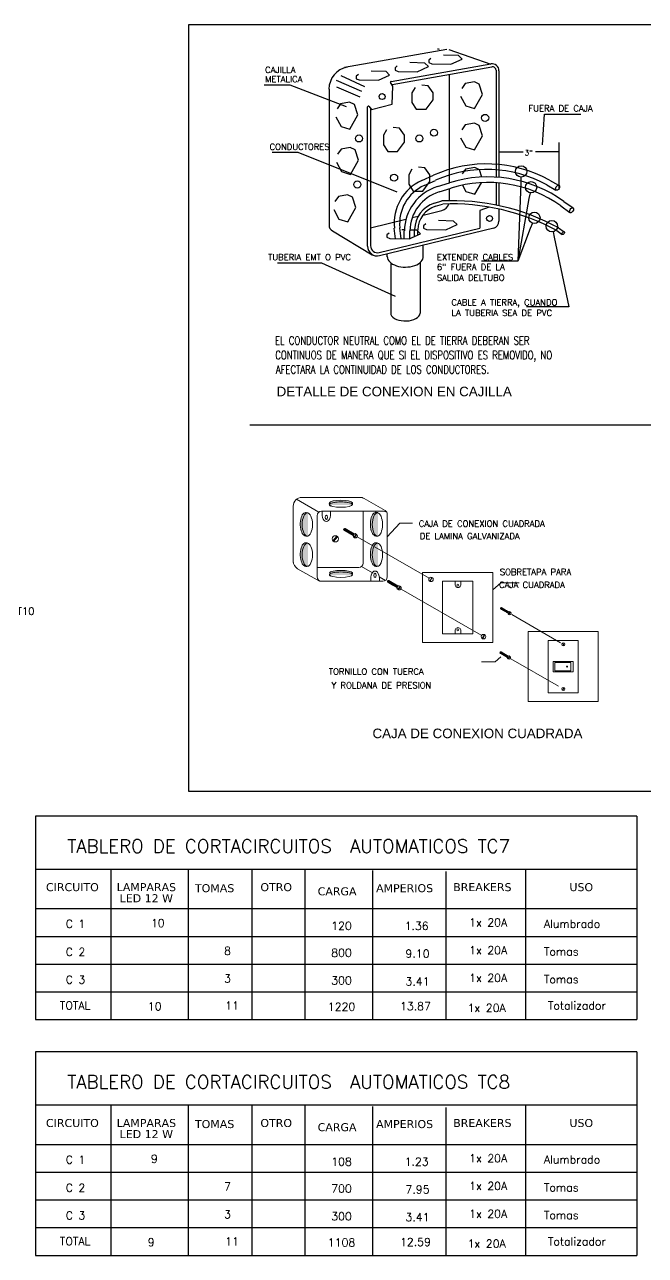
# Model space of a CAD drawing. Extents: x 876.5 to 905.5, y -346 to -323.9.
# Drawn here: x 886.99 to 893.53, y -346 to -333.03 of the extents above; entities that cross this region are included whole.
import ezdxf
from ezdxf.enums import TextEntityAlignment as Align

# ---------------------------------------------------------------- set-up
doc = ezdxf.new("R2010")
doc.units = 0
doc.header["$LTSCALE"] = 0.01
doc.linetypes.add('ACAD_ISO03W100', pattern=[30, 12, -18])
doc.linetypes.add('CONTINUA', pattern=[0])
doc.layers.get('0').update_dxf_attribs({"linetype": 'CONTINUOUS'})
doc.styles.add('ARIAL', font='arial.ttf')
doc.styles.add('ROMANS', font='romans.shx')
doc.styles.add('STYLE3', font='verdana.ttf', dxfattribs={"height": 0.15})
doc.styles.add('STYLE5', font='simplex.shx', dxfattribs={"height": 2.6})
doc.styles.add('STYLE6', font='simplex.shx', dxfattribs={"height": 0.15})

msp = doc.modelspace()

# ---------------------------------------------------------------- hatches: boundary and pattern name
at = {"linetype": 'Continuous', "lineweight": 9, "ltscale": 9}
h = msp.add_hatch(color=7, dxfattribs=at)
edge = h.paths.add_edge_path()
edge.add_ellipse((890.322, -338.071), major_axis=(-0.122, 0), ratio=0.231948, start_angle=-173.4486, end_angle=-6.5514)
edge.add_arc((890.222, -338.079), 0.024, 151.5356, 205.287)
edge.add_ellipse((890.322, -338.088), major_axis=(-0.122, 0), ratio=0.231948, start_angle=-183.235, end_angle=3.2111, ccw=False)
edge.add_arc((890.422, -338.079), 0.0241, 334.7027, 388.458)
h = msp.add_hatch(color=7, dxfattribs=at)
edge = h.paths.add_edge_path()
edge.add_ellipse((889.947, -338.295), major_axis=(0, 0.122), ratio=0.441755, start_angle=6.464, end_angle=163.8155)
edge.add_arc((889.959, -338.378), 0.0435, 231.6981, 286.7345)
edge.add_ellipse((889.968, -338.298), major_axis=(0, 0.122), ratio=0.441755, start_angle=-3.8769, end_angle=183.8769, ccw=False)
edge.add_arc((889.954, -338.212), 0.0399, 62.7788, 107.9228)
h = msp.add_hatch(color=7, dxfattribs=at)
edge = h.paths.add_edge_path()
edge.add_ellipse((890.686, -338.295), major_axis=(0, 0.122), ratio=0.441755, start_angle=6.464, end_angle=163.8155)
edge.add_arc((890.698, -338.378), 0.0435, 231.6981, 286.7345)
edge.add_ellipse((890.707, -338.298), major_axis=(0, 0.122), ratio=0.441755, start_angle=-3.8769, end_angle=183.8769, ccw=False)
edge.add_arc((890.692, -338.212), 0.0399, 62.7788, 107.9228)
h = msp.add_hatch(color=7, dxfattribs=at)
edge = h.paths.add_edge_path()
edge.add_ellipse((890.686, -338.295), major_axis=(0, 0.122), ratio=0.441755, start_angle=6.464, end_angle=163.8155)
edge.add_arc((890.698, -338.378), 0.0435, 231.6981, 286.7345)
edge.add_ellipse((890.707, -338.298), major_axis=(0, 0.122), ratio=0.441755, start_angle=-3.8769, end_angle=183.8769, ccw=False)
edge.add_arc((890.692, -338.212), 0.0399, 62.7788, 107.9228)
h = msp.add_hatch(color=7, dxfattribs=at)
edge = h.paths.add_edge_path()
edge.add_ellipse((889.968, -338.617), major_axis=(0, 0.122), ratio=0.441755, start_angle=-3.8769, end_angle=183.8769, ccw=False)
edge.add_arc((889.954, -338.531), 0.0399, 62.7788, 107.9228)
edge.add_ellipse((889.947, -338.614), major_axis=(0, 0.122), ratio=0.441755, start_angle=6.464, end_angle=163.8155)
edge.add_arc((889.959, -338.697), 0.0435, 231.6981, 286.7345)
h = msp.add_hatch(color=7, dxfattribs=at)
edge = h.paths.add_edge_path()
edge.add_ellipse((889.947, -338.614), major_axis=(0, 0.122), ratio=0.441755, start_angle=6.464, end_angle=163.8155)
edge.add_arc((889.959, -338.697), 0.0435, 231.6981, 286.7345)
edge.add_ellipse((889.968, -338.617), major_axis=(0, 0.122), ratio=0.441755, start_angle=-3.8769, end_angle=183.8769, ccw=False)
edge.add_arc((889.954, -338.531), 0.0399, 62.7788, 107.9228)
h = msp.add_hatch(color=7, dxfattribs=at)
edge = h.paths.add_edge_path()
edge.add_ellipse((890.707, -338.617), major_axis=(0, 0.122), ratio=0.441755, start_angle=-3.8769, end_angle=183.8769, ccw=False)
edge.add_arc((890.692, -338.531), 0.0399, 62.7788, 107.9228)
edge.add_ellipse((890.686, -338.614), major_axis=(0, 0.122), ratio=0.441755, start_angle=6.464, end_angle=163.8155)
edge.add_arc((890.698, -338.697), 0.0435, 231.6981, 286.7345)
h = msp.add_hatch(color=7, dxfattribs=at)
edge = h.paths.add_edge_path()
edge.add_ellipse((890.686, -338.614), major_axis=(0, 0.122), ratio=0.441755, start_angle=6.464, end_angle=163.8155)
edge.add_arc((890.698, -338.697), 0.0435, 231.6981, 286.7345)
edge.add_ellipse((890.707, -338.617), major_axis=(0, 0.122), ratio=0.441755, start_angle=-3.8769, end_angle=183.8769, ccw=False)
edge.add_arc((890.692, -338.531), 0.0399, 62.7788, 107.9228)
h = msp.add_hatch(color=7, dxfattribs=at)
edge = h.paths.add_edge_path()
edge.add_ellipse((890.322, -338.81), major_axis=(-0.122, 0), ratio=0.231948, start_angle=-173.4486, end_angle=-6.5514)
edge.add_arc((890.222, -338.818), 0.024, 151.5356, 205.287)
edge.add_ellipse((890.322, -338.827), major_axis=(-0.122, 0), ratio=0.231948, start_angle=-183.235, end_angle=3.2111, ccw=False)
edge.add_arc((890.422, -338.818), 0.0241, 334.7027, 388.458)
msp.add_hatch(color=7, dxfattribs=at).paths.add_polyline_path([(892.712, -339.796, 1), (892.702, -339.796, 1)])

# ---------------------------------------------------------------- linework, layer by layer
at = {"color": 7}
for p, q in [((888.719, -333.027), (898.9, -333.027)), ((888.719, -341.113), (888.719, -333.027)), ((888.719, -333.027), (898.9, -333.027)), ((888.719, -341.113), (888.719, -333.027)), ((890.359, -333.477), (891.44, -333.287)), ((891.272, -333.384), (891.248, -333.403)), ((891.562, -333.353), (891.405, -333.349)), ((891.459, -333.288), (891.904, -333.443)), ((891.481, -333.445), (891.6, -333.39)), ((891.6, -333.39), (891.562, -333.353)), ((890.798, -333.522), (890.642, -333.518)), ((890.836, -333.559), (890.798, -333.522)), ((890.851, -333.626), (891.904, -333.441)), ((890.861, -333.658), (891.915, -333.473)), ((890.917, -333.463), (890.893, -333.482)), ((890.893, -333.482), (890.893, -333.508)), ((890.893, -333.508), (890.925, -333.522)), ((890.925, -333.522), (891.126, -333.524)), ((891.206, -333.432), (891.05, -333.428)), ((891.126, -333.524), (891.245, -333.469)), ((891.245, -333.469), (891.206, -333.432)), ((891.248, -333.403), (891.248, -333.428)), ((891.248, -333.428), (891.28, -333.442)), ((891.28, -333.442), (891.481, -333.445)), ((891.958, -333.509), (891.958, -334.636)), ((891.989, -333.513), (891.989, -334.638)), ((890.271, -333.613), (890.538, -333.729)), ((890.321, -333.564), (890.57, -333.679)), ((890.508, -333.552), (890.484, -333.572)), ((890.484, -333.572), (890.484, -333.597)), ((890.484, -333.597), (890.516, -333.611)), ((890.516, -333.611), (890.717, -333.614)), ((890.717, -333.614), (890.836, -333.559)), ((890.871, -333.676), (890.846, -333.637)), ((891.464, -333.552), (891.464, -334.696)), ((891.633, -333.647), (891.596, -333.699)), ((891.729, -333.629), (891.633, -333.647)), ((891.781, -333.654), (891.729, -333.629)), ((889.788, -333.665), (889.514, -333.665)), ((890.381, -333.894), (889.788, -333.665)), ((890.197, -333.707), (890.197, -335.14)), ((890.275, -333.683), (890.521, -333.788)), ((890.861, -333.865), (890.871, -333.676)), ((891.104, -333.69), (891.071, -333.747)), ((891.071, -333.747), (891.071, -333.847)), ((891.241, -333.673), (891.174, -333.667)), ((891.294, -333.747), (891.241, -333.673)), ((891.294, -333.82), (891.294, -333.747)), ((891.732, -333.913), (891.816, -333.763)), ((891.816, -333.763), (891.781, -333.654)), ((890.319, -333.864), (890.281, -333.915)), ((890.414, -333.846), (890.319, -333.864)), ((890.466, -333.871), (890.414, -333.846)), ((890.501, -333.98), (890.466, -333.871)), ((890.604, -335.364), (890.604, -333.893)), ((890.617, -333.888), (890.643, -333.921)), ((890.635, -333.911), (890.635, -335.359)), ((890.643, -333.921), (890.861, -333.865)), ((891.071, -333.847), (891.117, -333.92)), ((891.221, -333.92), (891.294, -333.82)), ((891.584, -333.783), (891.638, -333.884)), ((891.638, -333.884), (891.732, -333.913)), ((890.269, -334), (890.323, -334.1)), ((890.417, -334.129), (890.501, -333.98)), ((891.117, -333.92), (891.221, -333.92)), ((892.449, -334.293), (892.469, -333.971)), ((892.469, -333.971), (892.852, -333.971)), ((890.323, -334.1), (890.417, -334.129)), ((890.804, -334.137), (890.77, -334.193)), ((890.94, -334.12), (890.874, -334.113)), ((890.994, -334.193), (890.94, -334.12)), ((891.633, -334.084), (891.596, -334.135)), ((891.729, -334.066), (891.633, -334.084)), ((891.781, -334.091), (891.729, -334.066)), ((891.816, -334.2), (891.781, -334.091)), ((890.77, -334.193), (890.77, -334.293)), ((890.77, -334.293), (890.817, -334.366)), ((890.92, -334.366), (890.994, -334.266)), ((890.994, -334.266), (890.994, -334.193)), ((891.584, -334.22), (891.638, -334.32)), ((891.732, -334.349), (891.816, -334.2)), ((892.625, -334.748), (892.625, -334.271)), ((889.873, -334.376), (889.598, -334.376)), ((890.915, -334.793), (889.873, -334.376)), ((890.325, -334.341), (890.287, -334.392)), ((890.421, -334.323), (890.325, -334.341)), ((890.472, -334.348), (890.421, -334.323)), ((890.508, -334.457), (890.472, -334.348)), ((890.817, -334.366), (890.92, -334.366)), ((891.638, -334.32), (891.732, -334.349)), ((891.993, -334.368), (892.124, -334.368)), ((892.124, -334.368), (892.244, -334.368)), ((892.494, -334.368), (892.373, -334.368)), ((892.625, -334.368), (892.494, -334.368)), ((890.276, -334.477), (890.33, -334.577)), ((890.423, -334.606), (890.508, -334.457)), ((891.071, -334.553), (891.037, -334.61)), ((891.207, -334.536), (891.141, -334.53)), ((891.261, -334.61), (891.207, -334.536)), ((891.637, -334.55), (891.599, -334.602)), ((891.733, -334.533), (891.637, -334.55)), ((891.784, -334.557), (891.733, -334.533)), ((891.809, -334.635), (891.784, -334.557)), ((890.33, -334.577), (890.423, -334.606)), ((891.037, -334.61), (891.037, -334.71)), ((891.176, -334.67), (891.297, -334.616)), ((891.187, -334.783), (891.261, -334.683)), ((891.2, -334.723), (891.321, -334.669)), ((891.261, -334.683), (891.261, -334.61)), ((892.52, -334.666), (892.618, -334.72)), ((891.037, -334.71), (891.084, -334.783)), ((891.084, -334.783), (891.187, -334.783)), ((891.339, -334.735), (891.466, -334.695)), ((891.357, -334.79), (891.483, -334.751)), ((891.464, -334.757), (891.464, -334.887)), ((891.605, -334.719), (891.641, -334.787)), ((891.641, -334.787), (891.735, -334.816)), ((891.735, -334.816), (891.804, -334.694)), ((891.958, -334.695), (891.958, -334.927)), ((891.989, -334.697), (891.989, -334.936)), ((892.218, -334.695), (892.186, -335.522)), ((892.492, -334.717), (892.59, -334.771)), ((892.595, -334.774), (892.595, -334.774)), ((890.296, -334.84), (890.258, -334.892)), ((890.392, -334.822), (890.296, -334.84)), ((890.443, -334.847), (890.392, -334.822)), ((890.479, -334.956), (890.443, -334.847)), ((891.309, -334.909), (891.385, -334.885)), ((891.319, -334.943), (891.395, -334.919)), ((891.958, -334.927), (891.953, -334.929)), ((892.305, -334.86), (892.186, -335.522)), ((892.64, -334.939), (892.736, -335.008)), ((892.674, -334.892), (892.77, -334.96)), ((890.247, -334.976), (890.301, -335.077)), ((890.301, -335.077), (890.394, -335.106)), ((890.394, -335.106), (890.479, -334.956)), ((890.635, -335.169), (891.008, -335.078)), ((891.074, -335.062), (891.138, -335.047)), ((891.188, -335.035), (891.386, -334.987)), ((891.887, -334.952), (891.786, -334.987)), ((891.786, -334.987), (891.786, -335.173)), ((891.989, -334.972), (891.989, -335.101)), ((890.232, -335.202), (890.652, -335.455)), ((890.725, -335.429), (891.786, -335.173)), ((890.73, -335.463), (891.934, -335.171)), ((890.897, -335.285), (890.885, -335.175)), ((890.956, -335.286), (890.943, -335.169)), ((890.991, -335.191), (890.965, -335.191)), ((890.989, -335.288), (890.99, -335.201)), ((891.048, -335.289), (891.049, -335.202)), ((891.121, -335.195), (891.049, -335.193)), ((891.098, -335.26), (891.099, -335.189)), ((891.16, -335.232), (891.121, -335.195)), ((891.134, -335.242), (891.134, -335.19)), ((891.219, -335.129), (891.194, -335.148)), ((891.194, -335.148), (891.194, -335.174)), ((891.194, -335.174), (891.226, -335.188)), ((891.226, -335.188), (891.427, -335.19)), ((891.508, -335.098), (891.352, -335.094)), ((891.427, -335.19), (891.547, -335.135)), ((891.547, -335.135), (891.508, -335.098)), ((892.319, -335.177), (892.186, -335.522)), ((892.598, -335.198), (892.655, -335.239)), ((892.618, -335.169), (892.676, -335.211)), ((890.832, -335.225), (890.807, -335.245)), ((890.807, -335.245), (890.807, -335.27)), ((890.807, -335.27), (890.839, -335.284)), ((890.839, -335.284), (891.041, -335.287)), ((891.041, -335.287), (891.16, -335.232)), ((892.571, -335.27), (892.727, -336.004)), ((890.811, -335.474), (890.811, -335.443)), ((891.19, -335.478), (891.19, -335.351)), ((890.12, -335.542), (889.654, -335.542)), ((890.898, -335.895), (890.12, -335.542)), ((890.847, -335.538), (890.847, -336.083)), ((891.158, -335.535), (891.158, -336.07)), ((892.186, -335.522), (891.803, -335.522)), ((892.186, -335.522), (891.803, -335.522)), ((892.186, -335.522), (891.803, -335.522)), ((892.727, -336.004), (892.278, -336.004)), ((898.9, -337.252), (889.36, -337.252)), ((898.9, -341.113), (888.719, -341.113)), ((898.9, -341.113), (888.719, -341.113)), ((898.9, -341.113), (889.36, -341.113)), ((887.1, -341.374), (887.1, -343.518)), ((893.442, -341.374), (887.1, -341.374)), ((893.442, -341.374), (893.442, -343.518)), ((893.442, -341.936), (887.1, -341.936)), ((887.901, -343.518), (887.901, -341.936)), ((887.901, -343.518), (887.901, -341.936)), ((888.715, -343.518), (888.715, -341.936)), ((888.715, -343.518), (888.715, -341.936)), ((889.386, -343.518), (889.386, -341.936)), ((889.386, -343.518), (889.386, -341.936)), ((889.945, -343.518), (889.945, -341.936)), ((889.945, -343.518), (889.945, -341.936)), ((890.657, -343.518), (890.657, -341.947)), ((890.657, -343.518), (890.657, -341.947)), ((891.432, -343.518), (891.432, -341.958)), ((891.432, -343.518), (891.432, -341.958)), ((892.272, -343.518), (892.272, -341.936)), ((892.272, -343.518), (892.272, -341.936)), ((887.1, -342.348), (893.442, -342.348)), ((887.1, -342.641), (893.442, -342.641)), ((887.1, -342.933), (893.442, -342.933)), ((887.1, -343.226), (893.442, -343.226)), ((887.1, -343.518), (893.442, -343.518)), ((887.1, -343.86), (887.1, -346.005)), ((893.442, -343.86), (887.1, -343.86)), ((893.442, -343.86), (893.442, -346.005)), ((893.442, -344.422), (887.1, -344.422)), ((887.901, -346.005), (887.901, -344.422)), ((887.901, -346.005), (887.901, -344.422)), ((888.715, -346.005), (888.715, -344.422)), ((888.715, -346.005), (888.715, -344.422)), ((889.386, -346.005), (889.386, -344.422)), ((889.386, -346.005), (889.386, -344.422)), ((889.945, -346.005), (889.945, -344.422)), ((889.945, -346.005), (889.945, -344.422)), ((892.272, -346.005), (892.272, -344.422)), ((892.272, -346.005), (892.272, -344.422)), ((890.657, -346.005), (890.657, -344.433)), ((890.657, -346.005), (890.657, -344.433)), ((891.432, -346.005), (891.432, -344.445)), ((891.432, -346.005), (891.432, -344.445)), ((887.1, -344.835), (893.442, -344.835)), ((887.1, -345.127), (893.442, -345.127)), ((887.1, -345.42), (893.442, -345.42)), ((887.1, -345.712), (893.442, -345.712)), ((887.1, -346.005), (893.442, -346.005))]:
    msp.add_line(p, q, dxfattribs=at)
at = {"color": 7, "lineweight": -2}
for p, q in [((892.221, -334.635), (892.218, -334.695)), ((892.316, -334.801), (892.305, -334.86)), ((892.341, -335.121), (892.319, -335.177)), ((892.559, -335.211), (892.571, -335.27))]:
    msp.add_line(p, q, dxfattribs=at)
at = {"color": 7, "linetype": 'Continuous', "lineweight": 9, "ltscale": 9}
for p, q in [((890.09, -338.169), (889.853, -338.032)), ((890.557, -338.159), (890.557, -338.705)), ((890.945, -338.284), (890.811, -338.429)), ((891.077, -338.284), (890.945, -338.284)), ((890.28, -338.421), (890.237, -338.469)), ((890.287, -338.428), (890.243, -338.476)), ((890.45, -338.414), (890.356, -338.359)), ((890.462, -338.396), (890.366, -338.341)), ((890.487, -338.399), (890.46, -338.433)), ((890.491, -338.402), (890.464, -338.436)), ((890.495, -338.427), (891.253, -338.865)), ((890.511, -338.751), (890.072, -338.751)), ((890.654, -338.807), (890.539, -338.741)), ((890.793, -338.887), (890.727, -338.849)), ((890.912, -338.963), (890.817, -338.908)), ((890.923, -338.946), (890.827, -338.89)), ((890.948, -338.949), (890.922, -338.982)), ((890.952, -338.952), (890.925, -338.985)), ((890.933, -338.965), (891.801, -339.466)), ((891.258, -338.897), (891.28, -338.856)), ((891.262, -338.899), (891.285, -338.858)), ((891.395, -338.897), (891.712, -338.897)), ((891.395, -339.45), (891.395, -338.897)), ((891.395, -338.897), (891.395, -338.897)), ((891.526, -338.93), (891.526, -338.897)), ((891.587, -338.93), (891.587, -338.897)), ((891.712, -338.897), (891.712, -339.45)), ((892.008, -338.913), (891.923, -338.987)), ((892.201, -338.913), (892.008, -338.913)), ((892.081, -339.231), (892.009, -339.189)), ((892.09, -339.217), (892.017, -339.175)), ((892.109, -339.22), (892.089, -339.245)), ((892.112, -339.222), (892.092, -339.248)), ((892.123, -339.248), (892.639, -339.546)), ((891.712, -339.45), (891.395, -339.45)), ((891.526, -339.417), (891.526, -339.45)), ((891.587, -339.417), (891.587, -339.45)), ((891.835, -339.458), (891.813, -339.499)), ((891.84, -339.46), (891.817, -339.501)), ((892.506, -339.52), (892.823, -339.52)), ((892.506, -340.073), (892.506, -339.52)), ((892.506, -339.52), (892.506, -339.52)), ((892.674, -339.576), (892.658, -339.548)), ((892.677, -339.574), (892.661, -339.546)), ((892.823, -339.52), (892.823, -340.073)), ((891.95, -339.745), (891.806, -339.745)), ((892.009, -339.693), (891.95, -339.745)), ((892.076, -339.698), (892.003, -339.656)), ((892.085, -339.685), (892.011, -339.642)), ((892.104, -339.687), (892.083, -339.713)), ((892.107, -339.69), (892.086, -339.715)), ((892.113, -339.714), (892.615, -340.003)), ((892.559, -339.742), (892.77, -339.742)), ((892.559, -339.851), (892.559, -339.742)), ((892.577, -339.753), (892.745, -339.753)), ((892.577, -339.84), (892.577, -339.753)), ((892.745, -339.753), (892.745, -339.84)), ((892.77, -339.742), (892.77, -339.851)), ((892.77, -339.851), (892.559, -339.851)), ((892.745, -339.84), (892.577, -339.84)), ((892.823, -340.073), (892.506, -340.073)), ((892.674, -340.016), (892.658, -340.045)), ((892.677, -340.018), (892.661, -340.047))]:
    msp.add_line(p, q, dxfattribs=at)
at = {"color": 7, "linetype": 'CONTINUA', "lineweight": 20}
for p, q in [((890.532, -338.012), (889.911, -338.012)), ((890.788, -338.152), (890.567, -338.025)), ((889.818, -338.104), (889.818, -338.697)), ((890.765, -338.159), (890.118, -338.159)), ((890.124, -338.194), (890.124, -338.159)), ((890.214, -338.194), (890.214, -338.159)), ((890.811, -338.192), (890.811, -338.851)), ((890.072, -338.205), (890.072, -338.851)), ((890.095, -338.897), (889.865, -338.764)), ((891.184, -338.804), (891.184, -339.543)), ((891.923, -338.804), (891.184, -338.804)), ((891.923, -338.804), (891.923, -339.543)), ((890.765, -338.897), (890.095, -338.897)), ((890.638, -338.862), (890.638, -338.897)), ((890.728, -338.862), (890.728, -338.897)), ((893.034, -339.427), (892.295, -339.427)), ((892.295, -339.427), (892.295, -340.166)), ((893.034, -339.427), (893.034, -340.166)), ((891.923, -339.543), (891.184, -339.543)), ((893.034, -340.166), (892.295, -340.166))]:
    msp.add_line(p, q, dxfattribs=at)
at = {"color": 7}
for centre, radius in [((890.756, -333.786), 0.0311), ((891.843, -334.011), 0.0374), ((891.303, -334.167), 0.0374), ((890.513, -334.227), 0.0374), ((891.149, -334.227), 0.0374), ((890.495, -334.713), 0.0374), ((890.883, -334.641), 0.0374), ((891.89, -335.071), 0.0311)]:
    msp.add_circle(centre, radius, dxfattribs=at)
at = {"color": 7, "lineweight": -2}
for centre in [(892.223, -334.575), (892.327, -334.742), (892.362, -335.065), (892.546, -335.153)]:
    msp.add_circle(centre, 0.06, dxfattribs=at)
at = {"color": 7, "linetype": 'Continuous', "lineweight": 9, "ltscale": 9}
for centre, radius in [((890.263, -338.449), 0.0329), ((890.475, -338.418), 0.0215), ((890.937, -338.967), 0.0215), ((891.272, -338.877), 0.0237), ((891.556, -338.938), 0.0102), ((892.101, -339.234), 0.0166), ((891.556, -339.409), 0.0102), ((891.826, -339.48), 0.0237), ((892.667, -339.561), 0.0166), ((892.095, -339.701), 0.0166), ((892.707, -339.796), 0.00494), ((892.667, -340.032), 0.0166)]:
    msp.add_circle(centre, radius, dxfattribs=at)
at = {"color": 7}
for centre, radius, start, end in [((891.348, -333.323), 0.0365, 70.8931, 99.9576), ((890.43, -333.707), 0.234, 99.9576, 180), ((891.916, -333.513), 0.073, 0, 99.9576), ((891.921, -333.509), 0.0365, 0, 99.9576), ((890.853, -333.633), 0.0073, 99.9576, 212.4877), ((890.611, -333.893), 0.0073, 38.6777, 180), ((891.858, -335.868), 1.372, 61.1369, 114.1304), ((891.858, -335.868), 1.314, 61.1369, 114.1304), ((891.379, -335.123), 0.496, 114.1304, 186.0284), ((891.873, -336.005), 1.372, 54.2776, 107.2711), ((891.379, -335.123), 0.438, 114.1304, 186.0284), ((891.487, -335.209), 0.496, 107.2711, 179.1691), ((891.487, -335.209), 0.438, 107.2711, 179.1691), ((891.873, -336.005), 1.314, 54.2776, 107.2711), ((891.397, -335.193), 0.298, 107.2711, 179.1691), ((891.397, -335.193), 0.263, 107.2711, 179.1691), ((891.492, -337.244), 2.36, 61.4849, 92.5959), ((891.362, -334.887), 0.102, 283.6078, 342.9874), ((891.486, -337.261), 2.344, 61.6729, 92.2191), ((890.27, -335.14), 0.073, 180, 238.9189), ((891.916, -335.101), 0.073, 283.6078, 0), ((890.706, -335.364), 0.102, 180, 283.6078), ((890.708, -335.359), 0.073, 180, 283.6078), ((890.692, -338.212), 0.0399, 62.7788, 107.9228)]:
    msp.add_arc(centre, radius, start, end, dxfattribs=at)
at = {"color": 7, "linetype": 'CONTINUA', "lineweight": 20}
for centre, radius, start, end in [((889.911, -338.104), 0.0923, 90, 180), ((890.521, -338.104), 0.0923, 60, 90), ((890.118, -338.205), 0.0462, 90, 180), ((890.772, -338.213), 0.0549, 53.9739, 98.0657), ((890.765, -338.192), 0.0462, 0, 60), ((889.911, -338.684), 0.0923, 180, 240), ((890.118, -338.851), 0.0462, 180, 270), ((890.765, -338.851), 0.0462, 270, 0)]:
    msp.add_arc(centre, radius, start, end, dxfattribs=at)
at = {"color": 7, "linetype": 'Continuous', "lineweight": 9, "ltscale": 9}
for centre, radius, start, end in [((889.954, -338.212), 0.0399, 62.7788, 107.9228), ((890.222, -338.08), 0.024, 151.5356, 263.396), ((890.422, -338.08), 0.0241, 320.6591, 28.458), ((889.959, -338.378), 0.0435, 231.6981, 286.7345), ((890.361, -338.35), 0.0104, 60, 240), ((890.364, -338.352), 0.0104, 60, 240), ((890.368, -338.354), 0.0104, 60, 240), ((890.372, -338.356), 0.0104, 60, 240), ((890.375, -338.358), 0.0104, 60, 240), ((890.379, -338.36), 0.0104, 60, 240), ((890.383, -338.363), 0.0104, 60, 240), ((890.386, -338.365), 0.0104, 60, 240), ((890.39, -338.367), 0.0104, 60, 240), ((890.394, -338.369), 0.0104, 60, 240), ((890.398, -338.371), 0.0104, 60, 240), ((890.401, -338.373), 0.0104, 60, 240), ((890.405, -338.376), 0.0104, 60, 240), ((890.409, -338.378), 0.0104, 60, 240), ((890.413, -338.38), 0.0104, 60, 240), ((890.416, -338.382), 0.0104, 60, 240), ((890.42, -338.384), 0.0104, 60, 240), ((890.424, -338.386), 0.0104, 60, 240), ((890.428, -338.389), 0.0104, 60, 240), ((890.431, -338.391), 0.0104, 60, 240), ((890.434, -338.392), 0.0104, 60, 240), ((890.438, -338.394), 0.0104, 60, 240), ((890.442, -338.397), 0.0104, 60, 240), ((890.445, -338.399), 0.0104, 60, 240), ((890.449, -338.401), 0.0104, 60, 240), ((890.452, -338.403), 0.0104, 60, 240), ((890.456, -338.405), 0.0104, 60, 240), ((890.46, -338.407), 0.0104, 81.8957, 208.1116), ((890.472, -338.416), 0.0215, 54.5861, 245.4139), ((890.698, -338.378), 0.0435, 231.6981, 286.7345), ((889.954, -338.531), 0.0399, 62.7788, 107.9228), ((890.692, -338.531), 0.0399, 62.7788, 107.9228), ((890.511, -338.705), 0.0462, 270, 0), ((889.959, -338.697), 0.0435, 231.6981, 286.7345), ((890.422, -338.818), 0.0241, 320.6591, 28.458), ((890.698, -338.697), 0.0435, 231.6981, 286.7345), ((890.822, -338.899), 0.0104, 60, 240), ((890.826, -338.901), 0.0104, 60, 240), ((890.83, -338.903), 0.0104, 60, 240), ((890.833, -338.906), 0.0104, 60, 240), ((890.837, -338.908), 0.0104, 60, 240), ((890.84, -338.91), 0.0104, 60, 240), ((890.844, -338.912), 0.0104, 60, 240), ((890.848, -338.914), 0.0104, 60, 240), ((890.852, -338.916), 0.0104, 60, 240), ((890.856, -338.918), 0.0104, 60, 240), ((890.859, -338.921), 0.0104, 60, 240), ((890.863, -338.923), 0.0104, 60, 240), ((890.867, -338.925), 0.0104, 60, 240), ((890.87, -338.927), 0.0104, 60, 240), ((890.874, -338.929), 0.0104, 60, 240), ((890.878, -338.931), 0.0104, 60, 240), ((890.882, -338.933), 0.0104, 60, 240), ((890.885, -338.936), 0.0104, 60, 240), ((890.889, -338.938), 0.0104, 60, 240), ((890.893, -338.94), 0.0104, 60, 240), ((890.896, -338.942), 0.0104, 60, 240), ((890.899, -338.944), 0.0104, 60, 240), ((890.903, -338.946), 0.0104, 60, 240), ((890.907, -338.948), 0.0104, 60, 240), ((890.91, -338.95), 0.0104, 60, 240), ((890.914, -338.952), 0.0104, 60, 240), ((890.918, -338.954), 0.0104, 60, 240), ((890.921, -338.956), 0.0104, 81.8957, 208.1116), ((890.933, -338.965), 0.0215, 54.5861, 245.4139), ((891.556, -338.931), 0.0306, 179.0866, 0.9134), ((892.013, -339.182), 0.00798, 60, 240), ((892.015, -339.183), 0.00798, 60, 240), ((892.018, -339.185), 0.00798, 60, 240), ((892.021, -339.187), 0.00798, 60, 240), ((892.024, -339.188), 0.00798, 60, 240), ((892.026, -339.19), 0.00798, 60, 240), ((892.029, -339.191), 0.00798, 60, 240), ((892.032, -339.193), 0.00798, 60, 240), ((892.035, -339.195), 0.00798, 60, 240), ((892.038, -339.197), 0.00798, 60, 240), ((892.041, -339.198), 0.00798, 60, 240), ((892.044, -339.2), 0.00798, 60, 240), ((892.047, -339.202), 0.00798, 60, 240), ((892.05, -339.203), 0.00798, 60, 240), ((892.052, -339.205), 0.00798, 60, 240), ((892.055, -339.206), 0.00798, 60, 240), ((892.058, -339.208), 0.00798, 60, 240), ((892.061, -339.21), 0.00798, 60, 240), ((892.064, -339.211), 0.00798, 60, 240), ((892.067, -339.213), 0.00798, 60, 240), ((892.069, -339.214), 0.00798, 60, 240), ((892.072, -339.216), 0.00798, 60, 240), ((892.075, -339.218), 0.00798, 60, 240), ((892.077, -339.219), 0.00798, 60, 240), ((892.08, -339.221), 0.00798, 60, 240), ((892.083, -339.222), 0.00798, 60, 240), ((892.086, -339.224), 0.00798, 60, 240), ((892.098, -339.232), 0.0166, 54.5861, 245.4139), ((892.089, -339.226), 0.00798, 81.8957, 208.1116), ((891.556, -339.416), 0.0306, 359.0866, 180.9134), ((892.007, -339.649), 0.00798, 60, 240), ((892.01, -339.651), 0.00798, 60, 240), ((892.013, -339.653), 0.00798, 60, 240), ((892.015, -339.654), 0.00798, 60, 240), ((892.018, -339.656), 0.00798, 60, 240), ((892.021, -339.657), 0.00798, 60, 240), ((892.024, -339.659), 0.00798, 60, 240), ((892.027, -339.661), 0.00798, 60, 240), ((892.03, -339.663), 0.00798, 60, 240), ((892.033, -339.664), 0.00798, 60, 240), ((892.036, -339.666), 0.00798, 60, 240), ((892.038, -339.667), 0.00798, 60, 240), ((892.041, -339.669), 0.00798, 60, 240), ((892.044, -339.671), 0.00798, 60, 240), ((892.047, -339.672), 0.00798, 60, 240), ((892.05, -339.674), 0.00798, 60, 240), ((892.053, -339.676), 0.00798, 60, 240), ((892.055, -339.677), 0.00798, 60, 240), ((892.058, -339.679), 0.00798, 60, 240), ((892.061, -339.681), 0.00798, 60, 240), ((892.063, -339.682), 0.00798, 60, 240), ((892.066, -339.684), 0.00798, 60, 240), ((892.069, -339.685), 0.00798, 60, 240), ((892.072, -339.687), 0.00798, 60, 240), ((892.075, -339.688), 0.00798, 60, 240), ((892.077, -339.69), 0.00798, 60, 240), ((892.08, -339.692), 0.00798, 60, 240), ((892.083, -339.693), 0.00798, 81.8957, 208.1116), ((892.092, -339.7), 0.0166, 54.5861, 245.4139)]:
    msp.add_arc(centre, radius, start, end, dxfattribs=at)
at = {"color": 7}
for centre, major_axis in [((892.607, -334.747), (-0.0148, -0.0257)), ((892.754, -334.985), (-0.0148, -0.0257)), ((892.666, -335.225), (-0.0089, -0.0154))]:
    msp.add_ellipse(centre, major_axis=major_axis, ratio=0.57735, dxfattribs=at)
for centre, major_axis, start_param, end_param in [((891.001, -335.474), (-0.19, 0), -0.003852, 3.183315), ((891.001, -336.061), (-0.158, 0), 6.525722, 9.329113)]:
    msp.add_ellipse(centre, major_axis=major_axis, ratio=0.57735, start_param=start_param, end_param=end_param, dxfattribs=at)
at = {"color": 7, "linetype": 'Continuous', "lineweight": 9, "ltscale": 9, "extrusion": (0, 0, -1)}
for centre, major_axis, ratio, start_param, end_param in [((890.322, -338.088), (-0.122, 0), 0.231948, 5.713872, 9.659716), ((890.686, -338.295), (0, 0.122), 0.441755, 3.424066, 6.170367), ((890.686, -338.614), (0, 0.122), 0.441755, 3.424066, 6.170367), ((890.322, -338.827), (-0.122, 0), 0.231948, 5.713872, 9.659716), ((890.322, -338.81), (-0.122, 0), 0.231948, 6.397529, 9.310434)]:
    msp.add_ellipse(centre, major_axis=major_axis, ratio=ratio, start_param=start_param, end_param=end_param, dxfattribs=at)
at = {"color": 7, "linetype": 'CONTINUA', "lineweight": 20, "extrusion": (0, 0, -1)}
for centre, major_axis, ratio in [((890.322, -338.088), (-0.122, 0), 0.231948), ((889.968, -338.298), (0, 0.122), 0.441755), ((889.968, -338.617), (0, 0.122), 0.441755), ((890.683, -338.834), (0, 0.0222), 0.561748)]:
    msp.add_ellipse(centre, major_axis=major_axis, ratio=ratio, dxfattribs=at)
for centre, major_axis, ratio, start_param, end_param in [((890.322, -338.071), (-0.122, 0), 0.231948, 6.397529, 9.310434), ((889.947, -338.295), (0, 0.122), 0.441755, 3.424066, 6.170367), ((889.947, -338.614), (0, 0.122), 0.441755, 3.424066, 6.170367), ((890.683, -338.869), (0, -0.0804), 0.561748, 1.485585, 4.7976)]:
    msp.add_ellipse(centre, major_axis=major_axis, ratio=ratio, start_param=start_param, end_param=end_param, dxfattribs=at)
at = {"color": 7, "linetype": 'CONTINUA', "lineweight": 20}
msp.add_ellipse((890.169, -338.187), major_axis=(0, 0.0804), ratio=0.561748, start_param=1.485585, end_param=4.7976, dxfattribs=at)
at = {"color": 7, "linetype": 'Continuous', "lineweight": 9, "ltscale": 9, "extrusion": (0, 0, -1)}
for centre, major_axis, ratio in [((890.707, -338.298), (0, 0.122), 0.441755), ((890.707, -338.617), (0, 0.122), 0.441755), ((890.322, -338.827), (-0.122, 0), 0.231948)]:
    msp.add_ellipse(centre, major_axis=major_axis, ratio=ratio, dxfattribs=at)
at = {"color": 7, "linetype": 'CONTINUA', "lineweight": 20}
msp.add_ellipse((890.169, -338.222), major_axis=(0, -0.0222), ratio=0.561748, dxfattribs=at)

# ---------------------------------------------------------------- texts
at = {"color": 7}
for s, height, style, p in [('CAJILLA ', 0.065, 'STYLE5', (889.523, -333.536)), ('METALICA', 0.065, 'STYLE5', (889.523, -333.634)), ('FUERA DE CAJA', 0.065, 'STYLE5', (892.3, -333.943)), ('CONDUCTORES', 0.065, 'STYLE5', (889.57, -334.348)), ('3"', 0.0546, 'ROMANS', (892.26, -334.406)), ('TUBERIA EMT O PVC', 0.065, 'STYLE5', (889.554, -335.512)), ('EXTENDER CABLES', 0.065, 'STYLE5', (891.334, -335.512)), ('6" FUERA DE LA', 0.065, 'STYLE5', (891.334, -335.615)), ('SALIDA DELTUBO ', 0.065, 'STYLE5', (891.334, -335.729)), ('CABLE A TIERRA, CUANDO', 0.065, 'STYLE5', (891.488, -335.989)), ('LA TUBERIA SEA DE PVC', 0.065, 'STYLE5', (891.488, -336.099)), ('CAJA DE CONEXION CUADRADA', 0.065, 'STYLE5', (891.143, -338.322)), ('DE LAMINA GALVANIZADA ', 0.065, 'STYLE5', (891.154, -338.453)), ('SOBRETAPA PARA ', 0.065, 'STYLE5', (891.998, -338.831)), ('CAJA CUADRADA', 0.065, 'STYLE5', (891.99, -338.967)), ('TABLERO T10', 0.078, 'STYLE5', (886.403, -339.25)), ('TORNILLO CON TUERCA', 0.065, 'STYLE5', (890.195, -339.881)), ('Y ROLDANA DE PRESION', 0.065, 'STYLE5', (890.223, -340.026)), ('TABLERO DE CORTACIRCUITOS  AUTOMATICOS TC7', 0.14062, 'STYLE5', (887.435, -341.759)), ('CIRCUITO', 0.0844, 'STYLE3', (887.212, -342.164)), ('LAMPARAS', 0.0844, 'STYLE3', (887.958, -342.164)), ('OTRO', 0.0844, 'STYLE3', (889.473, -342.164)), ('BREAKERS', 0.0844, 'STYLE3', (891.506, -342.164)), ('USO', 0.0844, 'STYLE3', (892.732, -342.164)), ('LED 12 W', 0.0844, 'STYLE3', (887.989, -342.281)), ('TOMAS', 0.0844, 'STYLE3', (888.783, -342.175)), ('CARGA ', 0.0844, 'STYLE3', (890.077, -342.208)), ('AMPERIOS', 0.0844, 'STYLE3', (890.693, -342.175)), ('C 1', 0.0844, 'STYLE6', (887.42, -342.551)), ('10', 0.0844, 'STYLE6', (888.319, -342.543)), ('1x 20A', 0.0844, 'STYLE6', (891.674, -342.536)), ('Alumbrado ', 0.0844, 'STYLE6', (892.463, -342.551)), ('120', 0.0844, 'STYLE6', (890.22, -342.572)), (' 1.36', 0.0844, 'STYLE6', (890.936, -342.573)), ('C 2', 0.0844, 'STYLE6', (887.42, -342.847)), ('8', 0.0844, 'STYLE6', (889.09, -342.835)), ('800', 0.0844, 'STYLE6', (890.22, -342.856)), ('9.10', 0.0844, 'STYLE6', (891.003, -342.865)), ('1x 20A', 0.0844, 'STYLE6', (891.674, -342.829)), ('Tomas', 0.0844, 'STYLE6', (892.463, -342.843)), ('C 3', 0.0844, 'STYLE6', (887.42, -343.14)), ('3', 0.0844, 'STYLE6', (889.09, -343.128)), ('300', 0.0844, 'STYLE6', (890.22, -343.148)), ('3.41', 0.0844, 'STYLE6', (891.003, -343.158)), ('1x 20A', 0.0844, 'STYLE6', (891.674, -343.121)), ('Tomas', 0.0844, 'STYLE6', (892.463, -343.136)), ('TOTAL', 0.0844, 'STYLE6', (887.358, -343.411)), ('10', 0.0844, 'STYLE6', (888.286, -343.421)), ('11', 0.0844, 'STYLE6', (889.101, -343.413)), ('1220', 0.0844, 'STYLE6', (890.184, -343.425)), ('13.87', 0.0844, 'STYLE6', (890.945, -343.419)), ('1x 20A', 0.0844, 'STYLE6', (891.658, -343.437)), ('Totalizador', 0.08437, 'STYLE6', (892.505, -343.413)), ('TABLERO DE CORTACIRCUITOS  AUTOMATICOS TC8', 0.14062, 'STYLE5', (887.435, -344.246)), ('CIRCUITO', 0.0844, 'STYLE3', (887.212, -344.651)), ('LAMPARAS', 0.0844, 'STYLE3', (887.958, -344.651)), ('LED 12 W', 0.0844, 'STYLE3', (887.989, -344.768)), ('TOMAS', 0.0844, 'STYLE3', (888.783, -344.662)), ('OTRO', 0.0844, 'STYLE3', (889.473, -344.651)), ('CARGA ', 0.0844, 'STYLE3', (890.077, -344.695)), ('AMPERIOS', 0.0844, 'STYLE3', (890.693, -344.662)), ('BREAKERS', 0.0844, 'STYLE3', (891.506, -344.651)), ('USO', 0.0844, 'STYLE3', (892.732, -344.651)), ('1x 20A', 0.0844, 'STYLE6', (891.674, -345.023)), ('C 1', 0.0844, 'STYLE6', (887.42, -345.038)), ('9', 0.0844, 'STYLE6', (888.319, -345.029)), ('108', 0.0844, 'STYLE6', (890.22, -345.059)), (' 1.23', 0.0844, 'STYLE6', (890.936, -345.059)), ('Alumbrado ', 0.0844, 'STYLE6', (892.463, -345.037)), ('C 2', 0.0844, 'STYLE6', (887.42, -345.334)), ('7', 0.0844, 'STYLE6', (889.09, -345.322)), ('700', 0.0844, 'STYLE6', (890.22, -345.342)), ('7.95', 0.0844, 'STYLE6', (891.003, -345.351)), ('1x 20A', 0.0844, 'STYLE6', (891.674, -345.315)), ('Tomas', 0.0844, 'STYLE6', (892.463, -345.33)), ('C 3', 0.0844, 'STYLE6', (887.42, -345.626)), ('3', 0.0844, 'STYLE6', (889.09, -345.614)), ('300', 0.0844, 'STYLE6', (890.22, -345.635)), ('3.41', 0.0844, 'STYLE6', (891.003, -345.644)), ('1x 20A', 0.0844, 'STYLE6', (891.674, -345.608)), ('Tomas', 0.0844, 'STYLE6', (892.463, -345.622)), ('TOTAL', 0.0844, 'STYLE6', (887.358, -345.898)), ('9', 0.0844, 'STYLE6', (888.286, -345.908)), ('11', 0.0844, 'STYLE6', (889.101, -345.899)), ('1108', 0.0844, 'STYLE6', (890.184, -345.911)), ('12.59', 0.0844, 'STYLE6', (890.945, -345.906)), ('1x 20A', 0.0844, 'STYLE6', (891.658, -345.923)), ('Totalizador', 0.08437, 'STYLE6', (892.505, -345.9))]:
    msp.add_text(s, height=height, dxfattribs=dict(at, style=style)).set_placement(p)
at = {"color": 7, "linetype": 'ACAD_ISO03W100', "lineweight": 35, "style": 'ROMANS', "width": 0.75}
for s, p in [('EL CONDUCTOR NEUTRAL COMO EL DE TIERRA DEBERAN SER', (889.627, -336.402)), ('CONTINUOS DE MANERA QUE SI EL DISPOSITIVO ES REMOVIDO, NO', (889.63, -336.555)), ('AFECTARA LA CONTINUIDAD DE LOS CONDUCTORES.', (889.636, -336.708))]:
    msp.add_text(s, height=0.08734, dxfattribs=at).set_placement(p)
at = {"color": 7, "linetype": 'Continuous', "style": 'ARIAL'}
msp.add_text('DETALLE DE CONEXION EN CAJILLA', height=0.1008, dxfattribs=at).set_placement((889.644, -336.946))
at = {"color": 7, "style": 'ARIAL'}
msp.add_text('CAJA DE CONEXION CUADRADA', height=0.1008, dxfattribs=at).set_placement((891.762, -340.551), align=Align.CENTER)

doc.saveas('drawing.dxf')
